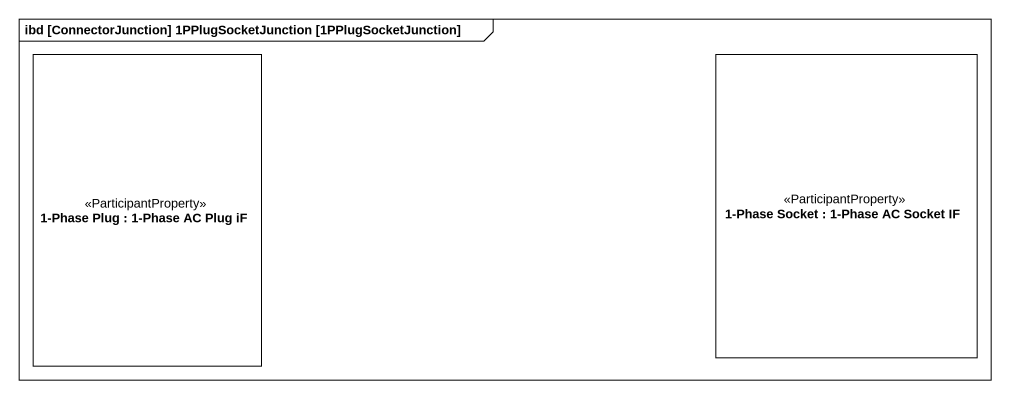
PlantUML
@startuml
mainframe ibd [ConnectorJunction] 1PPlugSocketJunction [1PPlugSocketJunction]
rectangle "1-Phase Plug : 1-Phase AC Plug iF" as p1_Phase_Plug <<ParticipantProperty>>
rectangle "1-Phase Socket : 1-Phase AC Socket IF" as p1_Phase_Socket <<ParticipantProperty>>
@enduml
